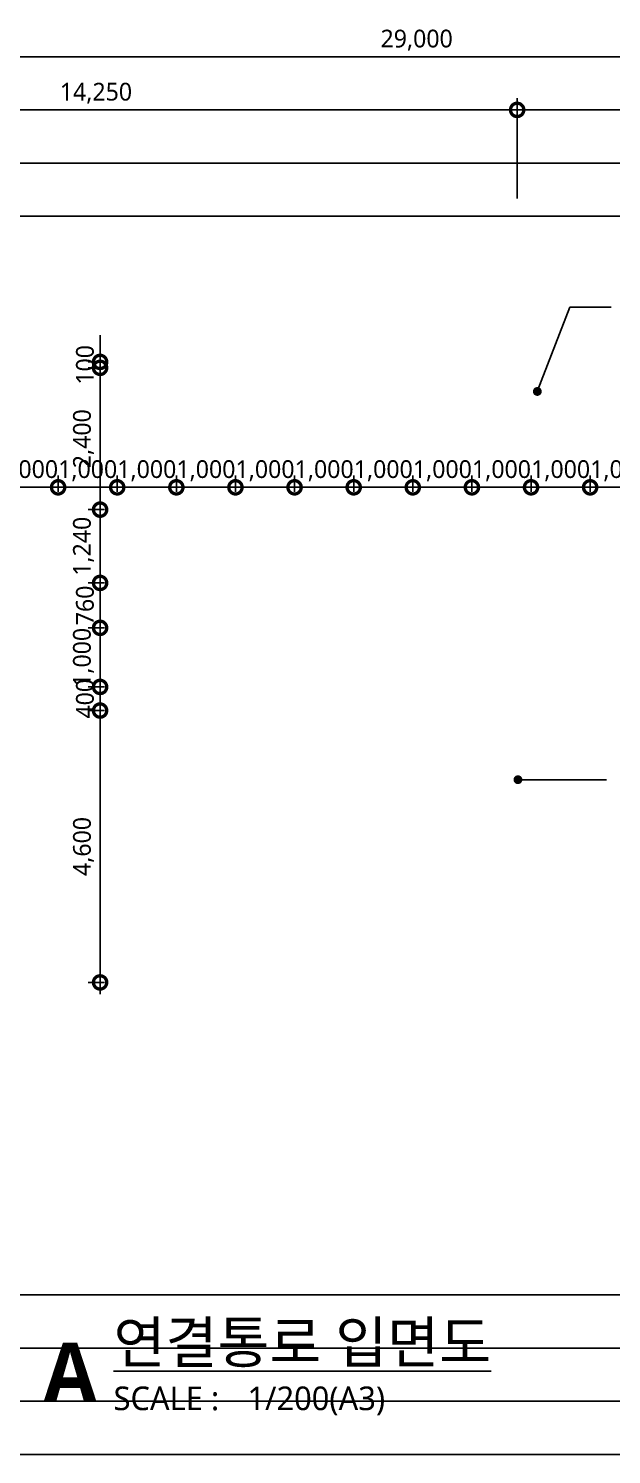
# Model space of a CAD drawing. Header units: millimetres. Extents: x 6017 to 164766, y 2937 to 56167.
# Drawn here: x 109573 to 119434, y 30513 to 54644 of the extents above; entities that cross this region are included whole.
import ezdxf
from ezdxf.enums import TextEntityAlignment as Align

# ---------------------------------------------------------------- set-up
doc = ezdxf.new("R2010")
doc.units = ezdxf.units.MM
doc.header["$LTSCALE"] = 200
doc.layers.get('DEFPOINTS').update_dxf_attribs({"color": 137})
for name, color, linetype in [('DIM', 7, 'Continuous'), ('SYM', 6, 'Continuous'), ('SYM-LEAD', 6, 'Continuous')]:
    doc.layers.add(name, color=color, linetype=linetype)
doc.styles.add('$0$스타일1', font='malgun.ttf')
doc.styles.add('스타일1', font='malgun.ttf')
doc.styles.add('스타일2', font='malgunbd.ttf')
doc.dimstyles.new('CJA', dxfattribs={"dimscale": 300, "dimtxt": 2.7, "dimasz": 1, "dimexe": 2, "dimexo": 3, "dimgap": 1, "dimtad": 1, "dimdec": 0, "dimzin": 1, "dimdsep": 46, "dimlunit": 6, "dimtxsty": '$0$스타일1', "dimblk": 'CJDOT', "dimcen": 0.09, "dimdle": 1, "dimclrd": 256, "dimclre": 256, "dimclrt": 3, "dimadec": 0, "dimazin": 0, "dimtfac": 1, "dimtdec": 0, "dimtix": 1, "dimtmove": 2, "dimatfit": 3, "dimldrblk": 'CJDOT', "dimfxl": 1, "dimtolj": 1, "dimtzin": 1, "dimarcsym": 0})
doc.dimstyles.new('DIM-QD 1', dxfattribs={"dimscale": 50, "dimtxt": 3, "dimasz": 1.5, "dimexe": 1, "dimexo": 0, "dimgap": 1, "dimtad": 1, "dimdec": 3, "dimdsep": 46, "dimlunit": 6, "dimtxsty": '스타일1', "dimblk1": 'ARCHTICK', "dimblk2": 'DOT', "dimsah": 1, "dimcen": 0, "dimclrd": 256, "dimclre": 256, "dimclrt": 3, "dimazin": 2, "dimtfac": 1, "dimtdec": 3, "dimtix": 1, "dimtmove": 2, "dimatfit": 3, "dimldrblk": 'DOT', "dimfxl": 1, "dimtolj": 1, "dimtzin": 0, "dimarcsym": 0})

# ---------------------------------------------------------------- blocks, each defined once
blk = doc.blocks.new('_DotSmall')
at = {"color": 0, "linetype": 'ByBlock', "const_width": 0.5}
blk.add_lwpolyline([(-0.0625, 0, 1), (0.0625, 0, 1)], format="xyb", close=True, dxfattribs=at)
blk = doc.blocks.new('*D67')
at = {"layer": 'DEFPOINTS', "color": 0, "transparency": 16777216}
for p in [(101638, 54167), (101638, 51467), (130638, 51467)]:
    blk.add_point(p, dxfattribs=at)
at = {"layer": 'DIM', "color": 7, "lineweight": -2, "transparency": 16777216}
for p, q in [((101638, 51767), (101638, 54367)), ((130638, 51767), (130638, 54367)), ((130838, 54167), (101438, 54167))]:
    blk.add_line(p, q, dxfattribs=at)
at = {"layer": 'DIM', "color": 7, "lineweight": -2, "transparency": 16777216, "xscale": 450, "yscale": 450, "zscale": 450, "rotation": 180}
blk.add_blockref('_DotSmall', (101638, 54167), dxfattribs=at)
at = {"layer": 'DIM', "color": 7, "lineweight": -2, "transparency": 16777216, "xscale": 450, "yscale": 450, "zscale": 450}
blk.add_blockref('_DotSmall', (130638, 54167), dxfattribs=at)
at = {"layer": 'DIM', "color": 3, "transparency": 16777216, "insert": (116138, 54447), "char_height": 300, "attachment_point": 5, "style": '스타일1'}
blk.add_mtext('\\A1;29,000', dxfattribs=at)
blk = doc.blocks.new('CJDOT')
blk.add_line((-2, 0), (2, 0))
at = {"const_width": 0.5}
blk.add_lwpolyline([(-0.25, 0, 1), (0.25, 0, 1)], format="xyb", close=True, dxfattribs=at)
blk = doc.blocks.new('dwgtitle')
at = {"layer": 'SYM', "color": 3, "style": '스타일1'}
blk.add_text('SCALE :', height=4, dxfattribs=at).set_placement((12.25, -1.4))
for tag, p, height in [('%%UTITLE', (12.25, 6.59), 7), ('1/100', (34.89, -1.4), 4)]:
    blk.add_attdef(tag, p, '', height=height, dxfattribs=at)
at = {"layer": 'SYM', "color": 6, "style": '스타일2'}
blk.add_attdef('A', text='', height=10, dxfattribs=at).set_placement((4.89, 5), align=Align.MIDDLE)
blk = doc.blocks.new('*D76')
at = {"layer": 'DEFPOINTS', "color": 0, "transparency": 16777216}
for p in [(128238, 53267), (117838, 51467), (128238, 51467)]:
    blk.add_point(p, dxfattribs=at)
at = {"layer": 'DIM', "color": 7, "lineweight": -2, "transparency": 16777216}
for p, q in [((117838, 51767), (117838, 53467)), ((128238, 51767), (128238, 53467)), ((117638, 53267), (128438, 53267))]:
    blk.add_line(p, q, dxfattribs=at)
at = {"layer": 'DIM', "color": 7, "lineweight": -2, "transparency": 16777216, "xscale": 450, "yscale": 450, "zscale": 450, "rotation": 180}
blk.add_blockref('_DotSmall', (117838, 53267), dxfattribs=at)
at = {"layer": 'DIM', "color": 7, "lineweight": -2, "transparency": 16777216, "xscale": 450, "yscale": 450, "zscale": 450}
blk.add_blockref('_DotSmall', (128238, 53267), dxfattribs=at)
at = {"layer": 'DIM', "color": 3, "transparency": 16777216, "insert": (123038, 53548), "char_height": 300, "attachment_point": 5, "style": '스타일1'}
blk.add_mtext('\\A1;10,400', dxfattribs=at)
blk = doc.blocks.new('*D77')
at = {"layer": 'DEFPOINTS', "color": 0, "transparency": 16777216}
for p in [(103588, 53267), (103588, 51467), (117838, 51467)]:
    blk.add_point(p, dxfattribs=at)
at = {"layer": 'DIM', "color": 7, "lineweight": -2, "transparency": 16777216}
for p, q in [((103588, 51767), (103588, 53467)), ((117838, 51767), (117838, 53467)), ((118038, 53267), (103388, 53267))]:
    blk.add_line(p, q, dxfattribs=at)
at = {"layer": 'DIM', "color": 7, "lineweight": -2, "transparency": 16777216, "xscale": 450, "yscale": 450, "zscale": 450, "rotation": 180}
blk.add_blockref('_DotSmall', (103588, 53267), dxfattribs=at)
at = {"layer": 'DIM', "color": 7, "lineweight": -2, "transparency": 16777216, "xscale": 450, "yscale": 450, "zscale": 450}
blk.add_blockref('_DotSmall', (117838, 53267), dxfattribs=at)
at = {"layer": 'DIM', "color": 3, "transparency": 16777216, "insert": (110713, 53548), "char_height": 300, "attachment_point": 5, "style": '스타일1'}
blk.add_mtext('\\A1;14,250', dxfattribs=at)
blk = doc.blocks.new('*D96')
at = {"layer": 'DEFPOINTS', "color": 0, "transparency": 16777216}
for p in [(114073, 46880), (114073, 46504), (115073, 46504)]:
    blk.add_point(p, dxfattribs=at)
at = {"layer": 'DIM', "color": 7, "lineweight": -2, "transparency": 16777216}
for p, q in [((114073, 46804), (114073, 47080)), ((115073, 46804), (115073, 47080)), ((114073, 46880), (113623, 46880)), ((115073, 46880), (114073, 46880)), ((115073, 46880), (115523, 46880))]:
    blk.add_line(p, q, dxfattribs=at)
at = {"layer": 'DIM', "color": 7, "lineweight": -2, "transparency": 16777216, "xscale": 450, "yscale": 450, "zscale": 450}
blk.add_blockref('_DotSmall', (114073, 46880), dxfattribs=at)
at = {"layer": 'DIM', "color": 7, "lineweight": -2, "transparency": 16777216, "xscale": 450, "yscale": 450, "zscale": 450, "rotation": 180}
blk.add_blockref('_DotSmall', (115073, 46880), dxfattribs=at)
at = {"layer": 'DIM', "color": 3, "transparency": 16777216, "insert": (114573, 47161), "char_height": 300, "attachment_point": 5, "style": '스타일1'}
blk.add_mtext('\\A1;1,000', dxfattribs=at)
blk = doc.blocks.new('*D91')
at = {"layer": 'DEFPOINTS', "color": 0, "transparency": 16777216}
for p in [(112073, 46880), (112073, 46504), (113073, 46504)]:
    blk.add_point(p, dxfattribs=at)
at = {"layer": 'DIM', "color": 7, "lineweight": -2, "transparency": 16777216}
for p, q in [((112073, 46804), (112073, 47080)), ((113073, 46804), (113073, 47080)), ((112073, 46880), (111623, 46880)), ((113073, 46880), (112073, 46880)), ((113073, 46880), (113523, 46880))]:
    blk.add_line(p, q, dxfattribs=at)
at = {"layer": 'DIM', "color": 7, "lineweight": -2, "transparency": 16777216, "xscale": 450, "yscale": 450, "zscale": 450}
blk.add_blockref('_DotSmall', (112073, 46880), dxfattribs=at)
at = {"layer": 'DIM', "color": 7, "lineweight": -2, "transparency": 16777216, "xscale": 450, "yscale": 450, "zscale": 450, "rotation": 180}
blk.add_blockref('_DotSmall', (113073, 46880), dxfattribs=at)
at = {"layer": 'DIM', "color": 3, "transparency": 16777216, "insert": (112573, 47161), "char_height": 300, "attachment_point": 5, "style": '스타일1'}
blk.add_mtext('\\A1;1,000', dxfattribs=at)
blk = doc.blocks.new('*D92')
at = {"layer": 'DEFPOINTS', "color": 0, "transparency": 16777216}
for p in [(114073, 46880), (113073, 46504), (114073, 46504)]:
    blk.add_point(p, dxfattribs=at)
at = {"layer": 'DIM', "color": 7, "lineweight": -2, "transparency": 16777216}
for p, q in [((113073, 46804), (113073, 47080)), ((114073, 46804), (114073, 47080)), ((113073, 46880), (112623, 46880)), ((113073, 46880), (114073, 46880)), ((114073, 46880), (114523, 46880))]:
    blk.add_line(p, q, dxfattribs=at)
at = {"layer": 'DIM', "color": 7, "lineweight": -2, "transparency": 16777216, "xscale": 450, "yscale": 450, "zscale": 450}
blk.add_blockref('_DotSmall', (113073, 46880), dxfattribs=at)
at = {"layer": 'DIM', "color": 7, "lineweight": -2, "transparency": 16777216, "xscale": 450, "yscale": 450, "zscale": 450, "rotation": 180}
blk.add_blockref('_DotSmall', (114073, 46880), dxfattribs=at)
at = {"layer": 'DIM', "color": 3, "transparency": 16777216, "insert": (113573, 47161), "char_height": 300, "attachment_point": 5, "style": '스타일1'}
blk.add_mtext('\\A1;1,000', dxfattribs=at)
blk = doc.blocks.new('*D93')
at = {"layer": 'DEFPOINTS', "color": 0, "transparency": 16777216}
for p in [(110073, 46880), (109073, 46504), (110073, 46504)]:
    blk.add_point(p, dxfattribs=at)
at = {"layer": 'DIM', "color": 7, "lineweight": -2, "transparency": 16777216}
for p, q in [((109073, 46804), (109073, 47080)), ((110073, 46804), (110073, 47080)), ((109073, 46880), (108623, 46880)), ((109073, 46880), (110073, 46880)), ((110073, 46880), (110523, 46880))]:
    blk.add_line(p, q, dxfattribs=at)
at = {"layer": 'DIM', "color": 7, "lineweight": -2, "transparency": 16777216, "xscale": 450, "yscale": 450, "zscale": 450}
blk.add_blockref('_DotSmall', (109073, 46880), dxfattribs=at)
at = {"layer": 'DIM', "color": 7, "lineweight": -2, "transparency": 16777216, "xscale": 450, "yscale": 450, "zscale": 450, "rotation": 180}
blk.add_blockref('_DotSmall', (110073, 46880), dxfattribs=at)
at = {"layer": 'DIM', "color": 3, "transparency": 16777216, "insert": (109573, 47161), "char_height": 300, "attachment_point": 5, "style": '스타일1'}
blk.add_mtext('\\A1;1,000', dxfattribs=at)
blk = doc.blocks.new('*D94')
at = {"layer": 'DEFPOINTS', "color": 0, "transparency": 16777216}
for p in [(112073, 46880), (111073, 46504), (112073, 46504)]:
    blk.add_point(p, dxfattribs=at)
at = {"layer": 'DIM', "color": 7, "lineweight": -2, "transparency": 16777216}
for p, q in [((111073, 46804), (111073, 47080)), ((112073, 46804), (112073, 47080)), ((111073, 46880), (110623, 46880)), ((111073, 46880), (112073, 46880)), ((112073, 46880), (112523, 46880))]:
    blk.add_line(p, q, dxfattribs=at)
at = {"layer": 'DIM', "color": 7, "lineweight": -2, "transparency": 16777216, "xscale": 450, "yscale": 450, "zscale": 450}
blk.add_blockref('_DotSmall', (111073, 46880), dxfattribs=at)
at = {"layer": 'DIM', "color": 7, "lineweight": -2, "transparency": 16777216, "xscale": 450, "yscale": 450, "zscale": 450, "rotation": 180}
blk.add_blockref('_DotSmall', (112073, 46880), dxfattribs=at)
at = {"layer": 'DIM', "color": 3, "transparency": 16777216, "insert": (111573, 47161), "char_height": 300, "attachment_point": 5, "style": '스타일1'}
blk.add_mtext('\\A1;1,000', dxfattribs=at)
blk = doc.blocks.new('*D95')
at = {"layer": 'DEFPOINTS', "color": 0, "transparency": 16777216}
for p in [(110073, 46880), (110073, 46504), (111073, 46504)]:
    blk.add_point(p, dxfattribs=at)
at = {"layer": 'DIM', "color": 7, "lineweight": -2, "transparency": 16777216}
for p, q in [((110073, 46804), (110073, 47080)), ((111073, 46804), (111073, 47080)), ((110073, 46880), (109623, 46880)), ((111073, 46880), (110073, 46880)), ((111073, 46880), (111523, 46880))]:
    blk.add_line(p, q, dxfattribs=at)
at = {"layer": 'DIM', "color": 7, "lineweight": -2, "transparency": 16777216, "xscale": 450, "yscale": 450, "zscale": 450}
blk.add_blockref('_DotSmall', (110073, 46880), dxfattribs=at)
at = {"layer": 'DIM', "color": 7, "lineweight": -2, "transparency": 16777216, "xscale": 450, "yscale": 450, "zscale": 450, "rotation": 180}
blk.add_blockref('_DotSmall', (111073, 46880), dxfattribs=at)
at = {"layer": 'DIM', "color": 3, "transparency": 16777216, "insert": (110573, 47161), "char_height": 300, "attachment_point": 5, "style": '스타일1'}
blk.add_mtext('\\A1;1,000', dxfattribs=at)
blk = doc.blocks.new('*D102')
at = {"layer": 'DEFPOINTS', "color": 0, "transparency": 16777216}
for p in [(116073, 46880), (115073, 46504), (116073, 46504)]:
    blk.add_point(p, dxfattribs=at)
at = {"layer": 'DIM', "color": 7, "lineweight": -2, "transparency": 16777216}
for p, q in [((115073, 46804), (115073, 47080)), ((116073, 46804), (116073, 47080)), ((115073, 46880), (114623, 46880)), ((115073, 46880), (116073, 46880)), ((116073, 46880), (116523, 46880))]:
    blk.add_line(p, q, dxfattribs=at)
at = {"layer": 'DIM', "color": 7, "lineweight": -2, "transparency": 16777216, "xscale": 450, "yscale": 450, "zscale": 450}
blk.add_blockref('_DotSmall', (115073, 46880), dxfattribs=at)
at = {"layer": 'DIM', "color": 7, "lineweight": -2, "transparency": 16777216, "xscale": 450, "yscale": 450, "zscale": 450, "rotation": 180}
blk.add_blockref('_DotSmall', (116073, 46880), dxfattribs=at)
at = {"layer": 'DIM', "color": 3, "transparency": 16777216, "insert": (115573, 47161), "char_height": 300, "attachment_point": 5, "style": '스타일1'}
blk.add_mtext('\\A1;1,000', dxfattribs=at)
blk = doc.blocks.new('*D103')
at = {"layer": 'DEFPOINTS', "color": 0, "transparency": 16777216}
for p in [(118073, 46880), (117073, 46504), (118073, 46504)]:
    blk.add_point(p, dxfattribs=at)
at = {"layer": 'DIM', "color": 7, "lineweight": -2, "transparency": 16777216}
for p, q in [((117073, 46804), (117073, 47080)), ((118073, 46804), (118073, 47080)), ((117073, 46880), (116623, 46880)), ((117073, 46880), (118073, 46880)), ((118073, 46880), (118523, 46880))]:
    blk.add_line(p, q, dxfattribs=at)
at = {"layer": 'DIM', "color": 7, "lineweight": -2, "transparency": 16777216, "xscale": 450, "yscale": 450, "zscale": 450}
blk.add_blockref('_DotSmall', (117073, 46880), dxfattribs=at)
at = {"layer": 'DIM', "color": 7, "lineweight": -2, "transparency": 16777216, "xscale": 450, "yscale": 450, "zscale": 450, "rotation": 180}
blk.add_blockref('_DotSmall', (118073, 46880), dxfattribs=at)
at = {"layer": 'DIM', "color": 3, "transparency": 16777216, "insert": (117573, 47161), "char_height": 300, "attachment_point": 5, "style": '스타일1'}
blk.add_mtext('\\A1;1,000', dxfattribs=at)
blk = doc.blocks.new('*D104')
at = {"layer": 'DEFPOINTS', "color": 0, "transparency": 16777216}
for p in [(116073, 46880), (116073, 46504), (117073, 46504)]:
    blk.add_point(p, dxfattribs=at)
at = {"layer": 'DIM', "color": 7, "lineweight": -2, "transparency": 16777216}
for p, q in [((116073, 46804), (116073, 47080)), ((117073, 46804), (117073, 47080)), ((116073, 46880), (115623, 46880)), ((117073, 46880), (116073, 46880)), ((117073, 46880), (117523, 46880))]:
    blk.add_line(p, q, dxfattribs=at)
at = {"layer": 'DIM', "color": 7, "lineweight": -2, "transparency": 16777216, "xscale": 450, "yscale": 450, "zscale": 450}
blk.add_blockref('_DotSmall', (116073, 46880), dxfattribs=at)
at = {"layer": 'DIM', "color": 7, "lineweight": -2, "transparency": 16777216, "xscale": 450, "yscale": 450, "zscale": 450, "rotation": 180}
blk.add_blockref('_DotSmall', (117073, 46880), dxfattribs=at)
at = {"layer": 'DIM', "color": 3, "transparency": 16777216, "insert": (116573, 47161), "char_height": 300, "attachment_point": 5, "style": '스타일1'}
blk.add_mtext('\\A1;1,000', dxfattribs=at)
blk = doc.blocks.new('*D106')
at = {"layer": 'DEFPOINTS', "color": 0, "transparency": 16777216}
for p in [(118073, 46880), (118073, 46504), (119073, 46504)]:
    blk.add_point(p, dxfattribs=at)
at = {"layer": 'DIM', "color": 7, "lineweight": -2, "transparency": 16777216}
for p, q in [((118073, 46804), (118073, 47080)), ((119073, 46804), (119073, 47080)), ((118073, 46880), (117623, 46880)), ((119073, 46880), (118073, 46880)), ((119073, 46880), (119523, 46880))]:
    blk.add_line(p, q, dxfattribs=at)
at = {"layer": 'DIM', "color": 7, "lineweight": -2, "transparency": 16777216, "xscale": 450, "yscale": 450, "zscale": 450}
blk.add_blockref('_DotSmall', (118073, 46880), dxfattribs=at)
at = {"layer": 'DIM', "color": 7, "lineweight": -2, "transparency": 16777216, "xscale": 450, "yscale": 450, "zscale": 450, "rotation": 180}
blk.add_blockref('_DotSmall', (119073, 46880), dxfattribs=at)
at = {"layer": 'DIM', "color": 3, "transparency": 16777216, "insert": (118573, 47161), "char_height": 300, "attachment_point": 5, "style": '스타일1'}
blk.add_mtext('\\A1;1,000', dxfattribs=at)
blk = doc.blocks.new('*D107')
at = {"layer": 'DEFPOINTS', "color": 0, "transparency": 16777216}
for p in [(120073, 46880), (119073, 46504), (120073, 46504)]:
    blk.add_point(p, dxfattribs=at)
at = {"layer": 'DIM', "color": 7, "lineweight": -2, "transparency": 16777216}
for p, q in [((119073, 46804), (119073, 47080)), ((120073, 46804), (120073, 47080)), ((119073, 46880), (118623, 46880)), ((119073, 46880), (120073, 46880)), ((120073, 46880), (120523, 46880))]:
    blk.add_line(p, q, dxfattribs=at)
at = {"layer": 'DIM', "color": 7, "lineweight": -2, "transparency": 16777216, "xscale": 450, "yscale": 450, "zscale": 450}
blk.add_blockref('_DotSmall', (119073, 46880), dxfattribs=at)
at = {"layer": 'DIM', "color": 7, "lineweight": -2, "transparency": 16777216, "xscale": 450, "yscale": 450, "zscale": 450, "rotation": 180}
blk.add_blockref('_DotSmall', (120073, 46880), dxfattribs=at)
at = {"layer": 'DIM', "color": 3, "transparency": 16777216, "insert": (119573, 47161), "char_height": 300, "attachment_point": 5, "style": '스타일1'}
blk.add_mtext('\\A1;1,000', dxfattribs=at)
blk = doc.blocks.new('*D113')
at = {"layer": 'DEFPOINTS', "color": 0, "transparency": 16777216}
for p in [(111159, 43502), (110783, 43102), (111159, 43102)]:
    blk.add_point(p, dxfattribs=at)
at = {"layer": 'DIM', "color": 7, "lineweight": -2, "transparency": 16777216}
for p, q in [((110783, 43502), (110783, 43952)), ((110859, 43502), (110583, 43502)), ((110783, 43502), (110783, 43102)), ((110859, 43102), (110583, 43102)), ((110783, 43102), (110783, 42652))]:
    blk.add_line(p, q, dxfattribs=at)
at = {"layer": 'DIM', "color": 7, "lineweight": -2, "transparency": 16777216, "xscale": 450, "yscale": 450, "zscale": 450}
for p, rotation in [((110783, 43502), 270), ((110783, 43102), 90)]:
    blk.add_blockref('_DotSmall', p, dxfattribs=dict(at, rotation=rotation))
at = {"layer": 'DIM', "color": 3, "transparency": 16777216, "insert": (110528, 43302), "char_height": 300, "attachment_point": 5, "rotation": 90, "style": '스타일1'}
blk.add_mtext('\\A1;400', dxfattribs=at)
blk = doc.blocks.new('*D114')
at = {"layer": 'DEFPOINTS', "color": 0, "transparency": 16777216}
for p in [(110783, 44502), (111159, 44502), (111159, 43502)]:
    blk.add_point(p, dxfattribs=at)
at = {"layer": 'DIM', "color": 7, "lineweight": -2, "transparency": 16777216}
for p, q in [((110783, 44502), (110783, 44952)), ((110859, 44502), (110583, 44502)), ((110783, 43502), (110783, 44502)), ((110859, 43502), (110583, 43502)), ((110783, 43502), (110783, 43052))]:
    blk.add_line(p, q, dxfattribs=at)
at = {"layer": 'DIM', "color": 7, "lineweight": -2, "transparency": 16777216, "xscale": 450, "yscale": 450, "zscale": 450}
for p, rotation in [((110783, 44502), 270), ((110783, 43502), 90)]:
    blk.add_blockref('_DotSmall', p, dxfattribs=dict(at, rotation=rotation))
at = {"layer": 'DIM', "color": 3, "transparency": 16777216, "insert": (110502, 44002), "char_height": 300, "attachment_point": 5, "rotation": 90, "style": '스타일1'}
blk.add_mtext('\\A1;1,000', dxfattribs=at)
blk = doc.blocks.new('*D115')
at = {"layer": 'DEFPOINTS', "color": 0, "transparency": 16777216}
for p in [(111159, 45262), (110783, 44502), (111159, 44502)]:
    blk.add_point(p, dxfattribs=at)
at = {"layer": 'DIM', "color": 7, "lineweight": -2, "transparency": 16777216}
for p, q in [((110783, 45262), (110783, 45712)), ((110859, 45262), (110583, 45262)), ((110783, 45262), (110783, 44502)), ((110859, 44502), (110583, 44502)), ((110783, 44502), (110783, 44052))]:
    blk.add_line(p, q, dxfattribs=at)
at = {"layer": 'DIM', "color": 7, "lineweight": -2, "transparency": 16777216, "xscale": 450, "yscale": 450, "zscale": 450}
for p, rotation in [((110783, 45262), 270), ((110783, 44502), 90)]:
    blk.add_blockref('_DotSmall', p, dxfattribs=dict(at, rotation=rotation))
at = {"layer": 'DIM', "color": 3, "transparency": 16777216, "insert": (110528, 44882), "char_height": 300, "attachment_point": 5, "rotation": 90, "style": '스타일1'}
blk.add_mtext('\\A1;760', dxfattribs=at)
blk = doc.blocks.new('*D116')
at = {"layer": 'DEFPOINTS', "color": 0, "transparency": 16777216}
for p in [(110783, 46502), (111159, 46502), (111159, 45262)]:
    blk.add_point(p, dxfattribs=at)
at = {"layer": 'DIM', "color": 7, "lineweight": -2, "transparency": 16777216}
for p, q in [((110783, 45062), (110783, 46702)), ((110859, 46502), (110583, 46502)), ((110859, 45262), (110583, 45262))]:
    blk.add_line(p, q, dxfattribs=at)
at = {"layer": 'DIM', "color": 7, "lineweight": -2, "transparency": 16777216, "xscale": 450, "yscale": 450, "zscale": 450}
for p, rotation in [((110783, 46502), 90), ((110783, 45262), 270)]:
    blk.add_blockref('_DotSmall', p, dxfattribs=dict(at, rotation=rotation))
at = {"layer": 'DIM', "color": 3, "transparency": 16777216, "insert": (110502, 45882), "char_height": 300, "attachment_point": 5, "rotation": 90, "style": '스타일1'}
blk.add_mtext('\\A1;1,240', dxfattribs=at)
blk = doc.blocks.new('*D117')
at = {"layer": 'DEFPOINTS', "color": 0, "transparency": 16777216}
for p in [(111159, 48902), (110783, 46502), (111159, 46502)]:
    blk.add_point(p, dxfattribs=at)
at = {"layer": 'DIM', "color": 7, "lineweight": -2, "transparency": 16777216}
for p, q in [((110783, 49102), (110783, 46302)), ((110859, 48902), (110583, 48902)), ((110859, 46502), (110583, 46502))]:
    blk.add_line(p, q, dxfattribs=at)
at = {"layer": 'DIM', "color": 7, "lineweight": -2, "transparency": 16777216, "xscale": 450, "yscale": 450, "zscale": 450}
for p, rotation in [((110783, 48902), 90), ((110783, 46502), 270)]:
    blk.add_blockref('_DotSmall', p, dxfattribs=dict(at, rotation=rotation))
at = {"layer": 'DIM', "color": 3, "transparency": 16777216, "insert": (110503, 47702), "char_height": 300, "attachment_point": 5, "rotation": 90, "style": '스타일1'}
blk.add_mtext('\\A1;2,400', dxfattribs=at)
blk = doc.blocks.new('*D118')
at = {"layer": 'DEFPOINTS', "color": 0, "transparency": 16777216}
for p in [(110783, 49002), (111159, 49002), (111159, 48902)]:
    blk.add_point(p, dxfattribs=at)
at = {"layer": 'DIM', "color": 7, "lineweight": -2, "transparency": 16777216}
for p, q in [((110783, 49002), (110783, 49452)), ((110859, 49002), (110583, 49002)), ((110783, 48902), (110783, 49002)), ((110859, 48902), (110583, 48902)), ((110783, 48902), (110783, 48452))]:
    blk.add_line(p, q, dxfattribs=at)
at = {"layer": 'DIM', "color": 7, "lineweight": -2, "transparency": 16777216, "xscale": 450, "yscale": 450, "zscale": 450}
for p, rotation in [((110783, 49002), 270), ((110783, 48902), 90)]:
    blk.add_blockref('_DotSmall', p, dxfattribs=dict(at, rotation=rotation))
at = {"layer": 'DIM', "color": 3, "transparency": 16777216, "insert": (110528, 48952), "char_height": 300, "attachment_point": 5, "rotation": 90, "style": '스타일1'}
blk.add_mtext('\\A1;100', dxfattribs=at)
blk = doc.blocks.new('_ARCHTICK')
at = {"color": 0, "linetype": 'ByBlock', "const_width": 0.15}
blk.add_lwpolyline([(-0.5, -0.5), (0.5, 0.5)], dxfattribs=at)
blk = doc.blocks.new('_DOT')
at = {"color": 0, "linetype": 'ByBlock'}
blk.add_line((-0.5, 0), (-1, 0), dxfattribs=at)
at = {"color": 0, "linetype": 'ByBlock', "const_width": 0.5}
blk.add_lwpolyline([(-0.25, 0, 1), (0.25, 0, 1)], format="xyb", close=True, dxfattribs=at)
blk = doc.blocks.new('*D120')
at = {"layer": 'DEFPOINTS', "color": 0, "transparency": 16777216}
for p in [(110783, 43102), (111159, 43102), (111159, 38502)]:
    blk.add_point(p, dxfattribs=at)
at = {"layer": 'DIM', "color": 7, "lineweight": -2, "transparency": 16777216}
for p, q in [((110783, 38302), (110783, 43302)), ((110859, 43102), (110583, 43102)), ((110859, 38502), (110583, 38502))]:
    blk.add_line(p, q, dxfattribs=at)
at = {"layer": 'DIM', "color": 7, "lineweight": -2, "transparency": 16777216, "xscale": 450, "yscale": 450, "zscale": 450}
for p, rotation in [((110783, 43102), 90), ((110783, 38502), 270)]:
    blk.add_blockref('_DotSmall', p, dxfattribs=dict(at, rotation=rotation))
at = {"layer": 'DIM', "color": 3, "transparency": 16777216, "insert": (110503, 40802), "char_height": 300, "attachment_point": 5, "rotation": 90, "style": '스타일1'}
blk.add_mtext('\\A1;4,600', dxfattribs=at)

msp = doc.modelspace()

# ---------------------------------------------------------------- linework, layer by layer
at = {"layer": 'DEFPOINTS'}
for points in [[(135059.2, 30513.3), (135059.2, 54166.9), (94076, 54166.9), (94076, 30513.3)], [(134159.2, 31413.3), (134159.2, 53266.9), (94976, 53266.9), (94976, 31413.3)], [(133259.2, 32313.3), (133259.2, 52366.9), (95876, 52366.9), (95876, 32313.3)], [(132359.2, 33213.3), (132359.2, 51466.9), (96776, 51466.9), (96776, 33213.3)]]:
    msp.add_lwpolyline(points, close=True, dxfattribs=at)

# ---------------------------------------------------------------- block references
at = {"layer": 'SYM', "xscale": 100.0000000000835, "yscale": 100.0000000000835, "zscale": 100.0000000000835}
msp.add_blockref('dwgtitle', (109786.3, 31403.4), dxfattribs=at).add_auto_attribs({'%%UTITLE': '%%u연결통로 입면도', '1/100': '1/200(A3)', 'A': 'A'})

# ---------------------------------------------------------------- dimensions: what is measured, and where the dimension line sits
at = {"layer": 'DIM'}
for base, p1, p2, picture, middle in [((101637.5, 54166.9), (130637.5, 51466.9), (101637.5, 51466.9), '*D67', (116137.5, 54447)), ((103587.5, 53266.9), (117837.5, 51466.9), (103587.5, 51466.9), '*D77', (110712.5, 53547.8))]:
    dim = msp.add_linear_dim(base=base, p1=p1, p2=p2, dimstyle='CJA', override={"dimscale": 100, "dimtxt": 3, "dimasz": 4.5, "dimtxsty": '스타일1', "dimblk1": 'DotSmall', "dimblk2": 'DotSmall', "dimsah": 1, "dimdle": 2, "dimclrd": 7, "dimclre": 7}, dxfattribs=at)
    dim.commit()
    dim.dimension.update_dxf_attribs({"geometry": picture, "text_midpoint": middle})
for base, p1, p2, angle, picture, middle in [((128237.5, 53266.9), (117837.5, 51466.9), (128237.5, 51466.9), 180, '*D76', (123037.5, 53547.8)), ((110783.3, 49002.1), (111158.8, 48902.1), (111158.8, 49002.1), 90, '*D118', (110527.5, 48952.1)), ((110783.3, 46502.1), (111158.8, 48902.1), (111158.8, 46502.1), 270, '*D117', (110503.2, 47702.1)), ((110072.5, 46880), (109072.5, 46504.5), (110072.5, 46504.5), 0, '*D93', (109572.5, 47160.9)), ((110072.5, 46880), (111072.5, 46504.5), (110072.5, 46504.5), 180, '*D95', (110572.5, 47160.9)), ((112072.5, 46880), (111072.5, 46504.5), (112072.5, 46504.5), 0, '*D94', (111572.5, 47160.9)), ((112072.5, 46880), (113072.5, 46504.5), (112072.5, 46504.5), 180, '*D91', (112572.5, 47160.9)), ((114072.5, 46880), (113072.5, 46504.5), (114072.5, 46504.5), 0, '*D92', (113572.5, 47160.9)), ((114072.5, 46880), (115072.5, 46504.5), (114072.5, 46504.5), 180, '*D96', (114572.5, 47160.9)), ((116072.5, 46880), (115072.5, 46504.5), (116072.5, 46504.5), 0, '*D102', (115572.5, 47160.9)), ((116072.5, 46880), (117072.5, 46504.5), (116072.5, 46504.5), 180, '*D104', (116572.5, 47160.9)), ((118072.5, 46880), (117072.5, 46504.5), (118072.5, 46504.5), 0, '*D103', (117572.5, 47160.9)), ((118072.5, 46880), (119072.5, 46504.5), (118072.5, 46504.5), 180, '*D106', (118572.5, 47160.9)), ((120072.5, 46880), (119072.5, 46504.5), (120072.5, 46504.5), 0, '*D107', (119572.5, 47160.9)), ((110783.3, 46502.1), (111158.8, 45262.1), (111158.8, 46502.1), 90, '*D116', (110502.4, 45882.1)), ((110783.3, 44502.1), (111158.8, 45262.1), (111158.8, 44502.1), 270, '*D115', (110528.4, 44882.1)), ((110783.3, 44502.1), (111158.8, 43502.1), (111158.8, 44502.1), 90, '*D114', (110502.4, 44002.1)), ((110783.3, 43102.1), (111158.8, 43502.1), (111158.8, 43102.1), 270, '*D113', (110528.4, 43302.1)), ((110783.3, 43102.1), (111158.8, 38502.1), (111158.8, 43102.1), 90, '*D120', (110503.2, 40802.1))]:
    dim = msp.add_linear_dim(base=base, p1=p1, p2=p2, angle=angle, dimstyle='CJA', override={"dimscale": 100, "dimtxt": 3, "dimasz": 4.5, "dimtxsty": '스타일1', "dimblk1": 'DotSmall', "dimblk2": 'DotSmall', "dimsah": 1, "dimdle": 2, "dimclrd": 7, "dimclre": 7}, dxfattribs=at)
    dim.commit()
    dim.dimension.update_dxf_attribs({"geometry": picture, "text_midpoint": middle})

# ---------------------------------------------------------------- leaders
at = {"layer": 'SYM-LEAD'}
for points in [[(118179.2, 48502.1), (118729.2, 49931), (119429.2, 49931)], [(117851.8, 41932.5), (119338.8, 41932.5), (119351.8, 41932.5)]]:
    msp.add_leader(points, dimstyle='DIM-QD 1', override={"dimscale": 100, "dimasz": 1.5, "dimtad": 0, "dimclrd": 6, "dimldrblk": 'DOT'}, dxfattribs=at)

doc.saveas('drawing.dxf')
